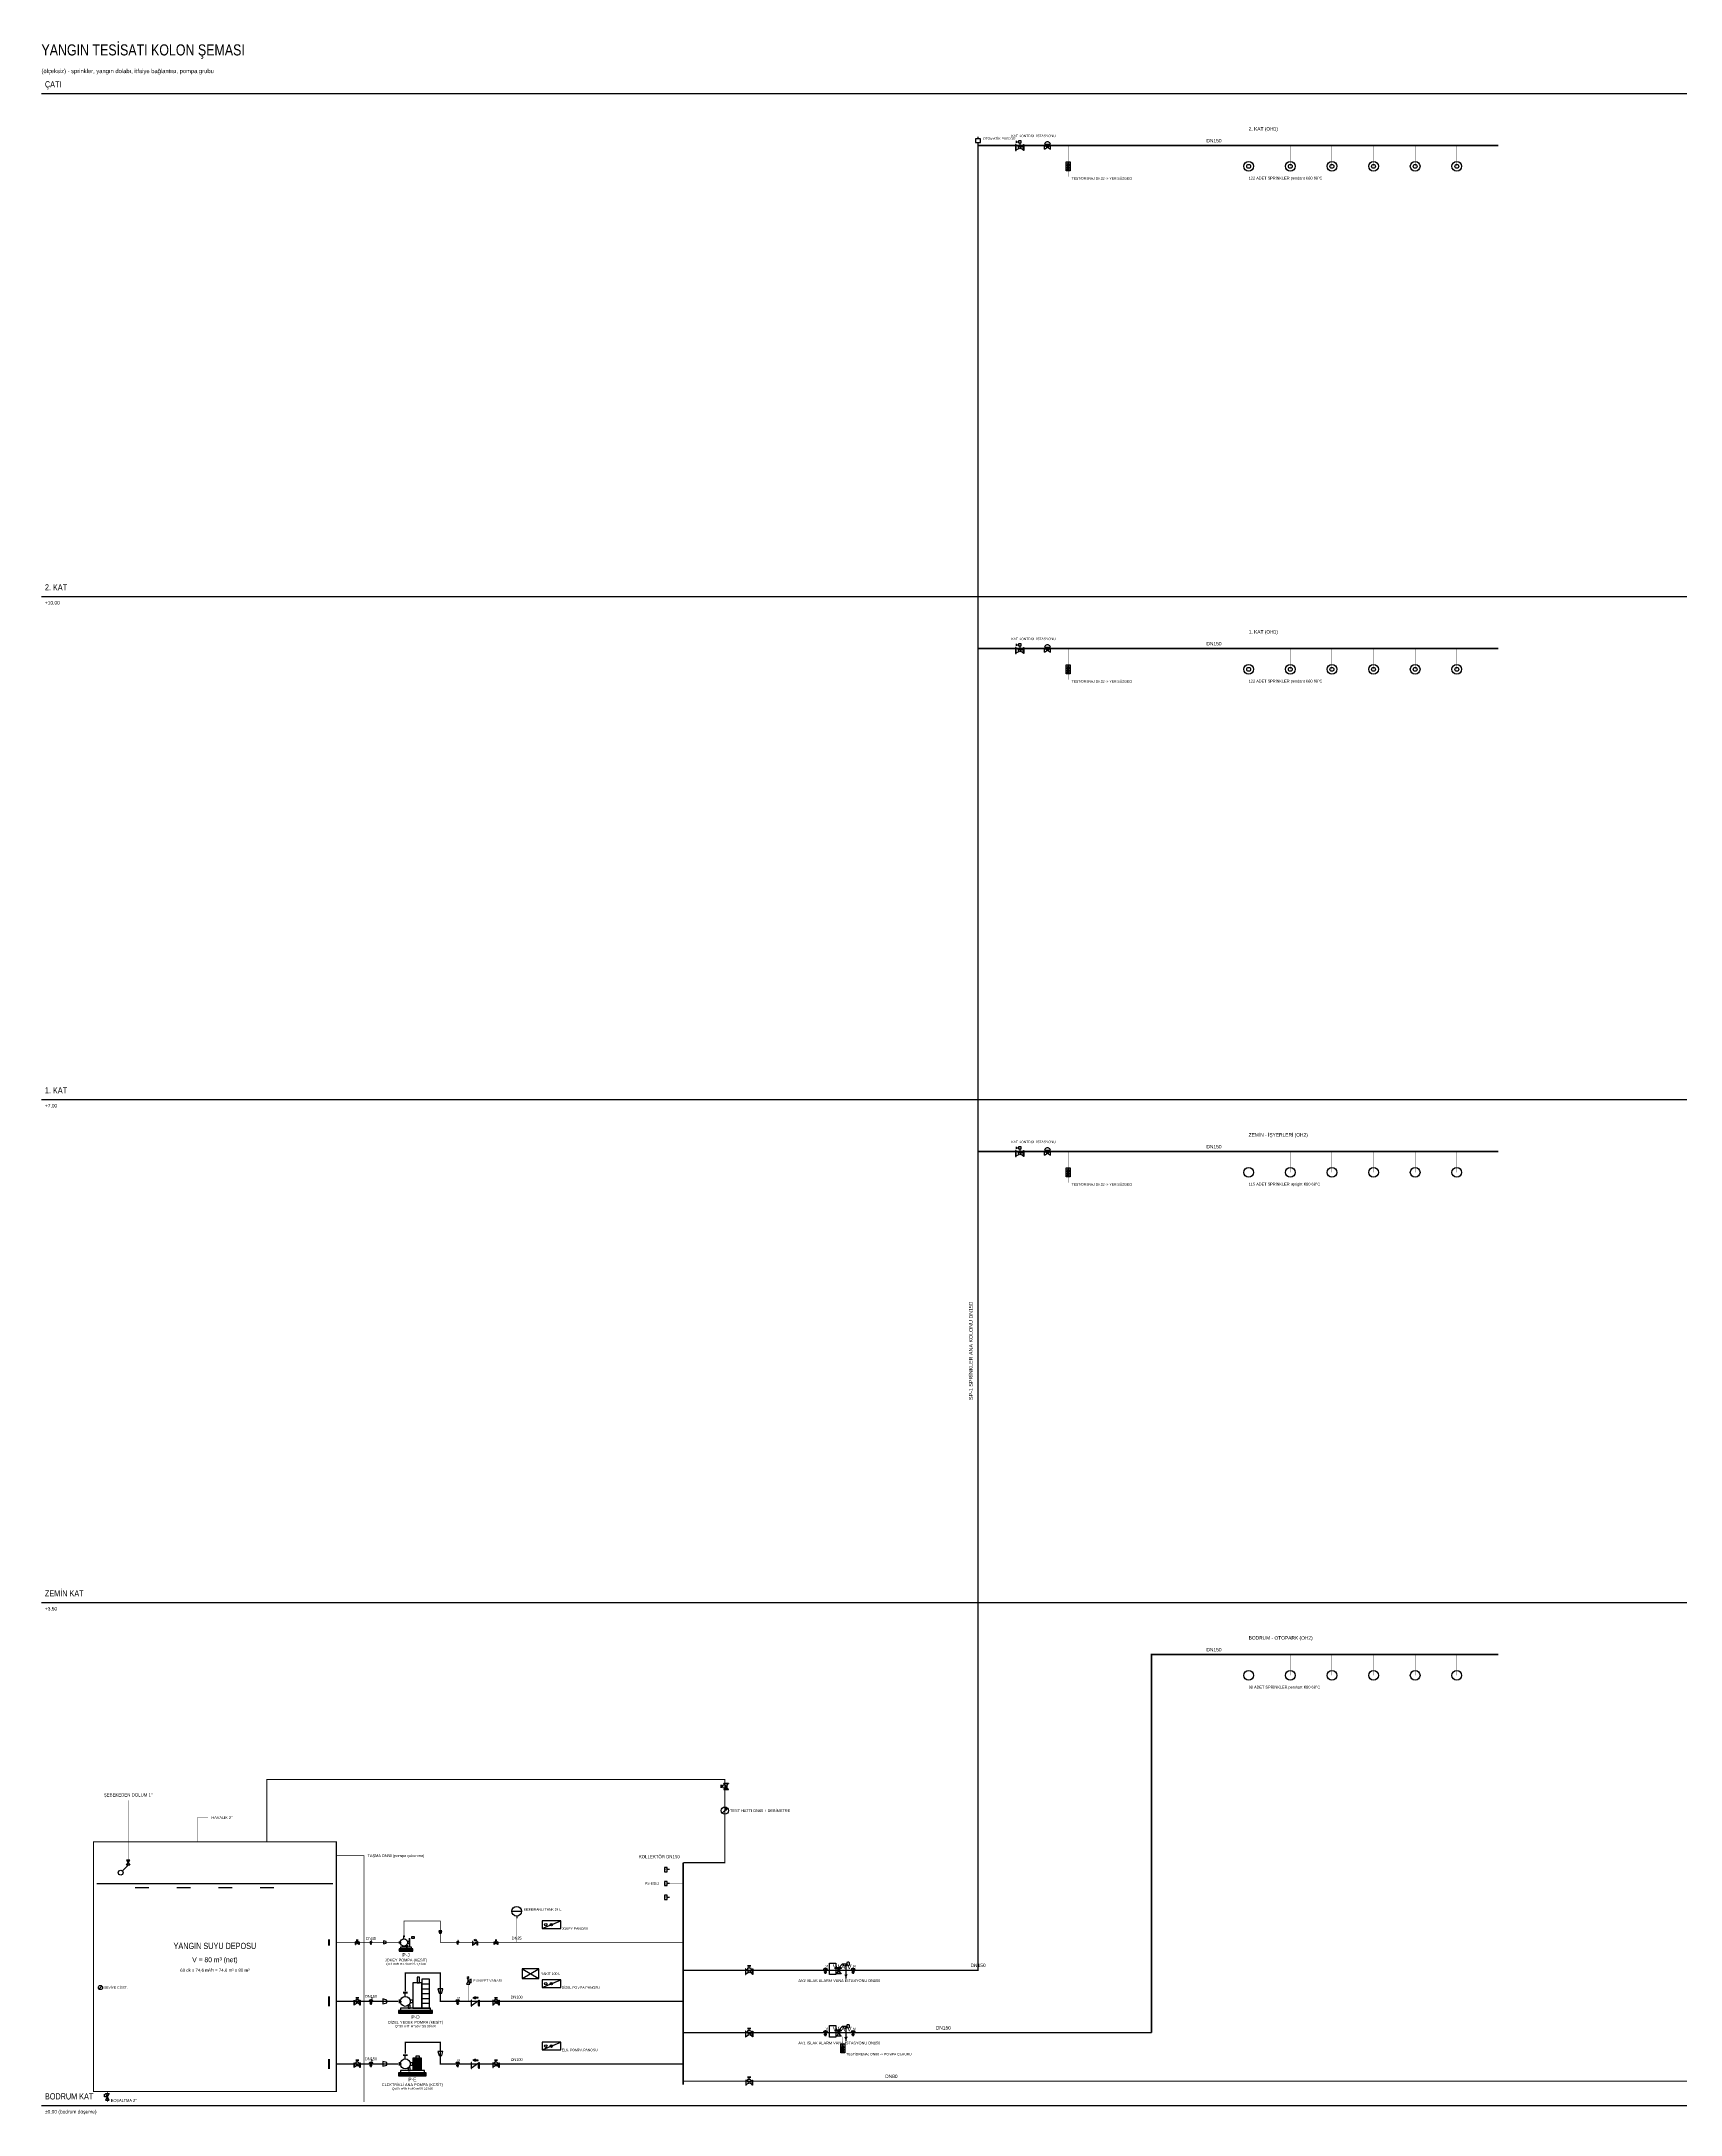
# Model space of a CAD drawing. Header units: centimetres. Extents: x 247996 to 314900, y -468471 to -440326.
# Drawn here: x 256800 to 261525, y -456926 to -450950 of the extents above; entities that cross this region are included whole.
import ezdxf
from ezdxf.enums import TextEntityAlignment as Align

# ---------------------------------------------------------------- set-up
doc = ezdxf.new("R2010")
doc.units = ezdxf.units.CM
for name, color, linetype in [('SCOTT-MTY-SPRINKLER', 15, 'Continuous'), ('SCOTT-MTY-SPRINKLER-BORU', 140, 'Continuous'), ('SCOTT-MTY-SPRINKLER-CAP', 141, 'Continuous'), ('SCOTT-MTY-VANA', 1, 'Continuous'), ('SCOTT-MTY-YANGIN-DEPO', 4, 'Continuous'), ('SCOTT-MTY-YANGIN-DOLAP', 1, 'Continuous'), ('SCOTT-MTY-YANGIN-DOLAP-BORU', 1, 'Continuous'), ('SCOTT-MTY-YANGIN-KOLON', 6, 'Continuous'), ('SCOTT-MTY-YANGIN-POMPA', 30, 'Continuous'), ('SCOTT-MTY-YANGIN-SEMA', 7, 'Continuous'), ('SCOTT-MTY-YANGIN-VANA', 1, 'Continuous')]:
    doc.layers.add(name, color=color, linetype=linetype)
doc.styles.add('ROTAS', font='arial.ttf')

# ---------------------------------------------------------------- blocks, each defined once
blk = doc.blocks.new('Y-SAMANDIRA')
blk.add_line((6, 0), (20, -14))
blk.add_lwpolyline([(-6, -4), (6, 4), (6, -4), (-6, 4)], close=True)
blk.add_circle((24, -18), 6)
blk = doc.blocks.new('MTY-KURESEL VANA')
at = {"layer": 'SCOTT-MTY-VANA'}
for p, q in [((0, 0), (0, 8)), ((0, 8), (8, 8))]:
    blk.add_line(p, q, dxfattribs=at)
blk.add_lwpolyline([(-10, 5), (-10, -5), (10, 5), (10, -5), (-10, 5)], dxfattribs=at)
blk.add_attdef('CAP', (-1.1, -2.7), '', height=2.5, dxfattribs=at)
blk = doc.blocks.new('Y-CAM')
blk.add_line((-3, -3), (3, 3))
blk.add_circle((0, 0), 5)
blk = doc.blocks.new('Y-VORTEX')
for p, q in [((-14, 2), (14, 2)), ((-14, 0), (14, 0))]:
    blk.add_line(p, q)
blk = doc.blocks.new('ASL-OSY')
for p, q in [((-4, -5), (-17, 4)), ((-17, -20), (-17, 4)), ((-7, 12), (-11, 0)), ((-7, 12), (7, 12)), ((5, -4), (17, 4)), ((7, 12), (12, 1)), ((17, -20), (17, 4)), ((-17, -20), (-4, -11)), ((17, -20), (5, -11))]:
    blk.add_line(p, q)
for points in [[(-18, 7), (-20, 7), (-20, -23), (-18, -23), (-18, 7)], [(0, 23), (10, 23), (-9, 23), (0, 23)], [(0, 12), (0, 23)], [(18, 7), (20, 7), (20, -23), (18, -23), (18, 7)]]:
    blk.add_lwpolyline(points)
blk.add_circle((0, -8), 5.68)
blk = doc.blocks.new('ASL-MANO')
for p, q in [((-9, 5), (-7, 5)), ((-8, 10), (-6, 9)), ((-8, 1), (-6, 2)), ((-4, 13), (-3, 11)), ((0, 12), (0, 14)), ((0, 6), (7, 9)), ((1, 4), (7, 9)), ((4, 11), (4, 13)), ((6, 9), (8, 10)), ((6, 2), (8, 1)), ((7, 5), (9, 5)), ((-7, -11), (-6, -10)), ((-7, -15), (-7, -11)), ((-7, -15), (-6, -16)), ((-6, -10), (6, -10)), ((-6, -16), (6, -16)), ((-6, -16), (6, -16)), ((-5, -21), (5, -21)), ((-4, -15), (-4, -11)), ((-4, -16), (4, -16)), ((-4, -21), (-4, -16)), ((-3, -10), (-3, -6)), ((3, -10), (3, -6)), ((4, -15), (4, -11)), ((4, -21), (4, -16)), ((6, -10), (7, -11)), ((6, -16), (7, -15)), ((7, -15), (7, -11))]:
    blk.add_line(p, q)
for points in [[(0, 6), (-1, 6), (-1, 6), (-1, 6), (-1, 6), (-1, 6), (-1, 5), (-1, 5), (-1, 5), (-1, 5), (-1, 4), (-1, 4), (0, 4), (0, 4), (0, 4), (0, 4), (1, 4), (1, 4)], [(-4, -11), (-5, -10), (-5, -10), (-5, -10), (-6, -10), (-6, -10)], [(-6, -16), (-6, -16), (-5, -16), (-5, -16), (-5, -15), (-4, -15)], [(4, -11), (2, -10), (0, -10), (-2, -10), (-4, -11)], [(-4, -15), (-2, -16), (0, -16), (2, -16), (4, -15)], [(6, -10), (6, -10), (5, -10), (5, -10), (5, -10), (4, -11)], [(4, -15), (5, -15), (5, -16), (5, -16), (6, -16), (6, -16)]]:
    blk.add_lwpolyline(points)
for radius in [11.5, 9.67, 0.534]:
    blk.add_circle((0, 5), radius)
at = {"style": 'ROTAS'}
blk.add_text('M', height=15.6, dxfattribs=at).set_placement((-1, 21))
blk = doc.blocks.new('Y-RED')
blk.add_lwpolyline([(-6, -7), (6, -4), (6, 4), (-6, 7)], close=True)
blk = doc.blocks.new('ASL-CEK')
for p, q in [((-17, -20), (-17, 5)), ((17, -20), (17, 5))]:
    blk.add_line(p, q)
for points in [[(-18, 7), (-20, 7), (-20, -23), (-18, -23), (-18, 7)], [(-17, -20), (17, 5)], [(-11, 18), (2, 13), (0, 17), (15, 17), (15, 19), (0, 19), (2, 23), (-11, 18)], [(18, 7), (20, 7), (20, -23), (18, -23), (18, 7)]]:
    blk.add_lwpolyline(points)
blk = doc.blocks.new('Y-EMNIYET')
blk.add_line((0, 9), (0, 16))
for points in [[(-5, 0), (5, 0), (0, 9)], [(0, 9), (9, 4), (9, 14)]]:
    blk.add_lwpolyline(points, close=True)
blk.add_lwpolyline([(-3, 16), (3, 18), (-3, 20), (3, 22)])
blk = doc.blocks.new('Y-MTANK')
for p, q in [((-14, 0), (14, 0)), ((0, -14), (0, -20))]:
    blk.add_line(p, q)
blk.add_circle((0, 0), 14)
blk = doc.blocks.new('Y-PS')
blk.add_line((0, 0), (0, 6))
blk.add_lwpolyline([(-6, 6), (6, 6), (6, 14), (-6, 14)], close=True)
at = {"style": 'ROTAS'}
blk.add_text('PS', height=4, dxfattribs=at).set_placement((0, 10), align=Align.MIDDLE_CENTER)
blk = doc.blocks.new('Y-PANO')
blk.add_lwpolyline([(-30, 0), (30, 0), (30, 25), (-30, 25)], close=True)
blk.add_lwpolyline([(-30, 0), (30, 25)])
for centre in [(-18, 12.5), (0, 12.5)]:
    blk.add_circle(centre, 4)
blk = doc.blocks.new('Y-YAKIT')
for p, q in [((-30, -18), (30, 18)), ((-30, 18), (30, -18))]:
    blk.add_line(p, q)
blk.add_lwpolyline([(-30, -18), (30, -18), (30, 18), (-30, 18)], close=True)
blk = doc.blocks.new('Y-DEBI')
blk.add_line((-5, -5), (5, 5))
blk.add_lwpolyline([(5, 5), (1, 4), (4, 1)], close=True)
blk.add_circle((0, 0), 8)
blk = doc.blocks.new('ASL-WAV')
for p, q in [((-15, 13), (-6, 0)), ((-15, 13), (9, 13)), ((-3, 16), (22, 44)), ((0, 0), (9, 13)), ((22, 44), (45, 44)), ((45, 44), (45, -36)), ((45, 44), (53, 44)), ((-15, -21), (-7, -9)), ((-15, -21), (9, -21)), ((0, -9), (9, -21)), ((38, -29), (45, -44)), ((52, -29), (45, -44)), ((45, -44), (45, -57))]:
    blk.add_line(p, q)
for points in [[(-67, 49), (-24, 49), (-24, -30), (-67, -30), (-67, 49)], [(12, 14), (12, 16), (-18, 16), (-18, 14), (12, 14)], [(57, 57), (63, 57), (67, 53), (67, 35), (63, 31), (57, 31), (53, 35), (53, 53), (57, 57)], [(12, -22), (12, -24), (-18, -24), (-18, -22), (12, -22)]]:
    blk.add_lwpolyline(points)
for centre, radius in [((-3, -4), 5.68), ((37, 36), 8)]:
    blk.add_circle(centre, radius)
at = {"style": 'ROTAS'}
blk.add_text('W.A.V.', height=32, dxfattribs=at).set_placement((-43, 8))
blk = doc.blocks.new('ASL-TEST')
for p, q in [((-34, 5), (-32, 10)), ((-29, 10), (-26, 5)), ((-27, 0), (-21, 0)), ((-21, 10), (-7, -10)), ((-21, -10), (-7, 10)), ((-21, 10), (-7, -10)), ((-21, -10), (-7, 10)), ((-7, 0), (-6, 0)), ((-6, 8), (3, 4)), ((-6, -8), (-6, 8)), ((5, -6), (18, 6)), ((5, 6), (18, -6)), ((19, 4), (28, 8)), ((28, -8), (28, 8)), ((-34, -5), (-32, -10)), ((-29, -10), (-26, -5)), ((-6, -8), (3, -4)), ((19, -4), (28, -8))]:
    blk.add_line(p, q)
for points in [[(-44, -19), (-44, 19), (44, 19), (44, -19), (-44, -19)], [(-34, -5), (-34, 5)], [(-27, -2), (-27, 2), (-33, 2), (-33, -2), (-27, -2)], [(-32, 10), (-29, 10)], [(-26, -5), (-26, 5)], [(-21, -10), (-21, 10), (-7, 10), (-7, -10), (-21, -10)], [(-32, -10), (-29, -10)]]:
    blk.add_lwpolyline(points)
blk.add_circle((11, 0), 8.88)
blk = doc.blocks.new('ASL-SPR-UP')
blk.add_circle((0, 0), 12.5)
blk = doc.blocks.new('Y-PURJOR')
for p, q in [((0, 14), (0, 18)), ((0, 0), (0, 6))]:
    blk.add_line(p, q)
blk.add_lwpolyline([(-5, 6), (5, 6), (5, 14), (-5, 14)], close=True)
blk = doc.blocks.new('ASL-IZL-KELEBEK')
for p, q in [((-4, -7), (-17, 2)), ((-17, -22), (-17, 2)), ((-15, 13), (-15, 23)), ((-15, 13), (-15, 23)), ((-15, 13), (-15, 23)), ((-15, 13), (-15, 23)), ((-15, 18), (-5, 18)), ((-15, 18), (-5, 18)), ((-15, 18), (-5, 18)), ((-15, 18), (-5, 18)), ((0, 11), (0, -10)), ((5, -7), (17, 2)), ((17, -22), (17, 2)), ((-17, -22), (-4, -14)), ((17, -22), (5, -14))]:
    blk.add_line(p, q)
for points in [[(-18, 5), (-20, 5), (-20, -25), (-18, -25), (-18, 5)], [(5, 25), (5, 11), (-5, 11), (-5, 25), (5, 25)], [(5, 25), (5, 11), (-5, 11), (-5, 25), (5, 25)], [(5, 25), (5, 11), (-5, 11), (-5, 25), (5, 25)], [(5, 25), (5, 11), (-5, 11), (-5, 25), (5, 25)], [(18, 5), (20, 5), (20, -25), (18, -25), (18, 5)]]:
    blk.add_lwpolyline(points)
blk.add_circle((0, -10), 5.68)
blk = doc.blocks.new('ASL-FS')
for p, q in [((-16, 8), (16, 8)), ((-16, -20), (-16, 2)), ((-16, 2), (16, -20)), ((-16, -20), (16, 2)), ((0, -9), (0, 8)), ((16, -20), (16, 2))]:
    blk.add_line(p, q)
blk.add_lwpolyline([(16, 8), (15, 11), (13, 14), (10, 17), (7, 18), (4, 20), (0, 20), (-4, 20), (-7, 18), (-10, 17), (-13, 14), (-15, 11), (-16, 8)])
blk = doc.blocks.new('ASL-SPR-PE')
for radius in [12.5, 5]:
    blk.add_circle((0, 0), radius)

msp = doc.modelspace()

# ---------------------------------------------------------------- linework, layer by layer
at = {"layer": 'SCOTT-MTY-SPRINKLER-BORU'}
for points, const_width in [([(258650, -456510), (259500, -456510), (259500, -451250)], 4), ([(259500, -451250), (261000, -451250)], 4), ([(259760, -451250), (259760, -451340)], 1), ([(260280, -451250), (260280, -451310)], 0.8), ([(260400, -451250), (260400, -451310)], 0.8), ([(260520, -451250), (260520, -451310)], 0.8), ([(260640, -451250), (260640, -451310)], 0.8), ([(260760, -451250), (260760, -451310)], 0.8), ([(260880, -451250), (260880, -451310)], 0.8), ([(259500, -452700), (261000, -452700)], 4), ([(259760, -452700), (259760, -452790)], 1), ([(260280, -452700), (260280, -452760)], 0.8), ([(260400, -452700), (260400, -452760)], 0.8), ([(260520, -452700), (260520, -452760)], 0.8), ([(260640, -452700), (260640, -452760)], 0.8), ([(260760, -452700), (260760, -452760)], 0.8), ([(260880, -452700), (260880, -452760)], 0.8), ([(259500, -454150), (261000, -454150)], 4), ([(259760, -454150), (259760, -454240)], 1), ([(260280, -454150), (260280, -454210)], 0.8), ([(260400, -454150), (260400, -454210)], 0.8), ([(260520, -454150), (260520, -454210)], 0.8), ([(260640, -454150), (260640, -454210)], 0.8), ([(260760, -454150), (260760, -454210)], 0.8), ([(260880, -454150), (260880, -454210)], 0.8), ([(260000, -456690), (260000, -455600), (261000, -455600)], 4), ([(260280, -455600), (260280, -455660)], 0.8), ([(260400, -455600), (260400, -455660)], 0.8), ([(260520, -455600), (260520, -455660)], 0.8), ([(260640, -455600), (260640, -455660)], 0.8), ([(260760, -455600), (260760, -455660)], 0.8), ([(260880, -455600), (260880, -455660)], 0.8), ([(258650, -456690), (260000, -456690)], 4), ([(259110, -456702), (259110, -456750)], 1)]:
    msp.add_lwpolyline(points, dxfattribs=dict(at, const_width=const_width))
at = {"layer": 'SCOTT-MTY-YANGIN-DEPO'}
for p, q in [((256960, -456260), (257640, -456260)), ((257070, -456272), (257110, -456272)), ((257190, -456272), (257230, -456272)), ((257310, -456272), (257350, -456272)), ((257430, -456272), (257470, -456272))]:
    msp.add_line(p, q, dxfattribs=at)
for points, const_width in [([(257050, -456020), (257050, -456200)], 1.5), ([(257250, -456140), (257250, -456070), (257280, -456070)], 1.5), ([(257650, -456180), (257730, -456180), (257730, -456890)], 2), ([(256990, -456860), (256990, -456890)], 1.5)]:
    msp.add_lwpolyline(points, dxfattribs=dict(at, const_width=const_width))
at = {"layer": 'SCOTT-MTY-YANGIN-DEPO', "const_width": 3}
msp.add_lwpolyline([(256950, -456860), (257650, -456860), (257650, -456140), (256950, -456140)], close=True, dxfattribs=at)
at = {"layer": 'SCOTT-MTY-YANGIN-DOLAP-BORU', "const_width": 3}
msp.add_lwpolyline([(258650, -456830), (263400, -456830)], dxfattribs=at)
at = {"layer": 'SCOTT-MTY-YANGIN-POMPA'}
for p, q in [((257831, -456452), (257834.2, -456448.8)), ((257831.4, -456454.8), (257837.4, -456448.8)), ((257832.6, -456432.8), (257832.6, -456427.2)), ((257833, -456430), (257837, -456430)), ((257833.4, -456432.8), (257833.4, -456427.2)), ((257834.6, -456454.8), (257840.6, -456448.8)), ((257837.8, -456454.8), (257843.8, -456448.8)), ((257841, -456454.8), (257847, -456448.8)), ((257847.3, -456411.6), (257842.7, -456411.6)), ((257847.3, -456412.4), (257842.7, -456412.4)), ((257844.2, -456454.8), (257850.2, -456448.8)), ((257845, -456419.6), (257845, -456412)), ((257847.4, -456454.8), (257853.4, -456448.8)), ((257850.6, -456454.8), (257856.6, -456448.8)), ((257853.8, -456454.8), (257859.8, -456448.8)), ((257857, -456454.8), (257863, -456448.8)), ((257860.2, -456454.8), (257866.2, -456448.8)), ((257860.6, -456442), (257860.6, -456418)), ((257860.7, -456442), (257860.7, -456418)), ((257860.8, -456442), (257860.8, -456418)), ((257860.8, -456442), (257860.8, -456418)), ((257860.9, -456442), (257860.9, -456418)), ((257860.9, -456442), (257860.9, -456418)), ((257861, -456442), (257861, -456418)), ((257863.4, -456454.8), (257869.4, -456448.8)), ((257866.6, -456454.8), (257871, -456450.4)), ((257869.8, -456454.8), (257871, -456453.6)), ((257896.9, -456549.4), (257918.9, -456549.4)), ((257896.9, -456563.3), (257918.9, -456563.3)), ((257829.5, -456630.2), (257833.9, -456625.8)), ((257830, -456634.1), (257838.3, -456625.8)), ((257831.7, -456605.1), (257831.7, -456594.9)), ((257832.2, -456600), (257837.8, -456600)), ((257832.8, -456605.1), (257832.8, -456594.9)), ((257834.5, -456634.1), (257842.7, -456625.8)), ((257838.9, -456634.1), (257847.1, -456625.8)), ((257854.8, -456574.7), (257842.7, -456574.7)), ((257854.8, -456575.8), (257842.7, -456575.8)), ((257843.2, -456634.1), (257851.5, -456625.8)), ((257847.6, -456634.1), (257855.9, -456625.8)), ((257848.8, -456585.7), (257848.8, -456575.2)), ((257852, -456634.1), (257860.3, -456625.8)), ((257856.5, -456634.1), (257864.7, -456625.8)), ((257860.9, -456634.1), (257869.1, -456625.8)), ((257865.2, -456634.1), (257873.5, -456625.8)), ((257869.6, -456634.1), (257877.9, -456625.8)), ((257874, -456634.1), (257882.3, -456625.8)), ((257878.5, -456634.1), (257886.7, -456625.8)), ((257882.9, -456634.1), (257891.1, -456625.8)), ((257887.2, -456634.1), (257895.5, -456625.8)), ((257891.6, -456634.1), (257899.9, -456625.8)), ((257896, -456634.1), (257904.3, -456625.8)), ((257896.9, -456577.3), (257918.9, -456577.3)), ((257896.9, -456591.3), (257918.9, -456591.3)), ((257896.9, -456605.3), (257918.9, -456605.3)), ((257900.5, -456634.1), (257908.7, -456625.8)), ((257904.9, -456634.1), (257913.1, -456625.8)), ((257909.2, -456634.1), (257917.5, -456625.8)), ((257913.6, -456634.1), (257921.9, -456625.8)), ((257918, -456634.1), (257926.3, -456625.8)), ((257922.5, -456634.1), (257927.2, -456629.4)), ((257926.9, -456634.1), (257927.2, -456633.8)), ((257829.5, -456810.2), (257833.9, -456805.8)), ((257830, -456814.1), (257838.3, -456805.8)), ((257831.7, -456785.1), (257831.7, -456774.9)), ((257832.2, -456780), (257837.8, -456780)), ((257832.8, -456785.1), (257832.8, -456774.9)), ((257834.5, -456814.1), (257842.7, -456805.8)), ((257838.9, -456814.1), (257847.1, -456805.8)), ((257854.8, -456754.7), (257842.7, -456754.7)), ((257854.8, -456755.8), (257842.7, -456755.8)), ((257843.2, -456814.1), (257851.5, -456805.8)), ((257847.6, -456814.1), (257855.9, -456805.8)), ((257848.8, -456765.7), (257848.8, -456755.2)), ((257852, -456814.1), (257860.3, -456805.8)), ((257856.5, -456814.1), (257864.7, -456805.8)), ((257860.9, -456814.1), (257869.1, -456805.8)), ((257865.2, -456814.1), (257873.5, -456805.8)), ((257869.6, -456814.1), (257877.9, -456805.8)), ((257873.4, -456796.5), (257873.4, -456763.5)), ((257874, -456814.1), (257882.3, -456805.8)), ((257876.5, -456796.5), (257876.5, -456763.5)), ((257878.5, -456814.1), (257886.7, -456805.8)), ((257879.7, -456796.5), (257879.7, -456763.5)), ((257882.9, -456796.5), (257882.9, -456763.5)), ((257882.9, -456814.1), (257891.1, -456805.8)), ((257886, -456796.5), (257886, -456763.5)), ((257887.2, -456814.1), (257895.5, -456805.8)), ((257889.2, -456796.5), (257889.2, -456763.5)), ((257891.6, -456814.1), (257899.9, -456805.8)), ((257892.3, -456796.5), (257892.3, -456763.5)), ((257896, -456814.1), (257904.3, -456805.8)), ((257900.5, -456814.1), (257908.7, -456805.8)), ((257904.9, -456814.1), (257909.2, -456809.7))]:
    msp.add_line(p, q, dxfattribs=at)
for points, const_width in [([(258650, -456200), (258770, -456200), (258770, -455960), (257450, -455960), (257450, -456140)], 3), ([(258650, -456840), (258650, -456200)], 5), ([(258650, -456220), (258610, -456220)], 0.5), ([(258650, -456260), (258610, -456260)], 0.5), ([(258650, -456300), (258610, -456300)], 0.5), ([(257845, -456408.8), (257845, -456368), (257950, -456368), (257950, -456430), (258650, -456430)], 2), ([(258170, -456360), (258170, -456430)], 1), ([(257650, -456430), (257830, -456430)], 2), ([(257848.8, -456570.8), (257848.8, -456518), (257950, -456518), (257950, -456600), (258650, -456600)], 4), ([(258030, -456600), (258030, -456550)], 1.5), ([(257650, -456600), (257829.2, -456600)], 4), ([(257848.8, -456750.8), (257848.8, -456718), (257950, -456718), (257950, -456780), (258650, -456780)], 4), ([(257650, -456780), (257829.2, -456780)], 4)]:
    msp.add_lwpolyline(points, dxfattribs=dict(at, const_width=const_width))
for points in [[(257831, -456454.8), (257871, -456454.8), (257871, -456448.8), (257831, -456448.8)], [(257835, -456448.8), (257867, -456448.8), (257867, -456444), (257835, -456444)], [(257851, -456444), (257855, -456444), (257855, -456438), (257851, -456438)], [(257855.4, -456432.4), (257860.6, -456432.4), (257860.6, -456427.6), (257855.4, -456427.6)], [(257860.6, -456442), (257861, -456442), (257861, -456418), (257860.6, -456418)], [(257867, -456418), (257875, -456418), (257875, -456414), (257867, -456414)], [(257870.2, -456619.2), (257896.9, -456619.2), (257896.9, -456546.4), (257870.2, -456546.4)], [(257882.7, -456546.4), (257889.3, -456546.4), (257889.3, -456529.9), (257882.7, -456529.9)], [(257896.9, -456619.2), (257918.9, -456619.2), (257918.9, -456535.4), (257896.9, -456535.4)], [(257829.5, -456634.1), (257927.2, -456634.1), (257927.2, -456625.8), (257829.5, -456625.8)], [(257835, -456625.8), (257921.7, -456625.8), (257921.7, -456619.2), (257835, -456619.2)], [(257857, -456619.2), (257862.5, -456619.2), (257862.5, -456611), (257857, -456611)], [(257863, -456603.3), (257870.2, -456603.3), (257870.2, -456596.7), (257863, -456596.7)], [(257829.5, -456814.1), (257909.2, -456814.1), (257909.2, -456805.8), (257829.5, -456805.8)], [(257835, -456805.8), (257903.8, -456805.8), (257903.8, -456799.2), (257835, -456799.2)], [(257857, -456799.2), (257862.5, -456799.2), (257862.5, -456791), (257857, -456791)], [(257863, -456783.3), (257870.2, -456783.3), (257870.2, -456776.7), (257863, -456776.7)], [(257870.2, -456796.5), (257895.5, -456796.5), (257895.5, -456763.5), (257870.2, -456763.5)], [(257879, -456763.5), (257890, -456763.5), (257890, -456758), (257879, -456758)]]:
    msp.add_lwpolyline(points, close=True, dxfattribs=at)
for centre, radius in [((257845, -456430), 10.4), ((257848.8, -456600), 14.3), ((257848.8, -456780), 14.3)]:
    msp.add_circle(centre, radius, dxfattribs=at)
at = {"layer": 'SCOTT-MTY-YANGIN-SEMA'}
for points in [[(256800, -451100), (263900, -451100)], [(256800, -452550), (263900, -452550)], [(256800, -454000), (263900, -454000)], [(256800, -455450), (263900, -455450)], [(256800, -456900), (263900, -456900)]]:
    msp.add_lwpolyline(points, dxfattribs=at)

# ---------------------------------------------------------------- block references
at = {"layer": 'SCOTT-MTY-SPRINKLER', "xscale": 1.1199999999999999, "yscale": 1.1199999999999999}
for name, p in [('ASL-SPR-PE', (260280, -451310)), ('ASL-SPR-PE', (260400, -451310)), ('ASL-SPR-PE', (260520, -451310)), ('ASL-SPR-PE', (260640, -451310)), ('ASL-SPR-PE', (260760, -451310)), ('ASL-SPR-PE', (260880, -451310)), ('ASL-SPR-PE', (260280, -452760)), ('ASL-SPR-PE', (260400, -452760)), ('ASL-SPR-PE', (260520, -452760)), ('ASL-SPR-PE', (260640, -452760)), ('ASL-SPR-PE', (260760, -452760)), ('ASL-SPR-PE', (260880, -452760)), ('ASL-SPR-UP', (260280, -454210)), ('ASL-SPR-UP', (260400, -454210)), ('ASL-SPR-UP', (260520, -454210)), ('ASL-SPR-UP', (260640, -454210)), ('ASL-SPR-UP', (260760, -454210)), ('ASL-SPR-UP', (260880, -454210)), ('ASL-SPR-UP', (260280, -455660)), ('ASL-SPR-UP', (260400, -455660)), ('ASL-SPR-UP', (260520, -455660)), ('ASL-SPR-UP', (260640, -455660)), ('ASL-SPR-UP', (260760, -455660)), ('ASL-SPR-UP', (260880, -455660))]:
    msp.add_blockref(name, p, dxfattribs=at)
at = {"layer": 'SCOTT-MTY-YANGIN-DEPO', "xscale": 1.2, "yscale": 1.2, "rotation": -90}
msp.add_blockref('Y-SAMANDIRA', (257050, -456200), dxfattribs=at)
at = {"layer": 'SCOTT-MTY-YANGIN-DEPO', "xscale": 1.2, "yscale": 1.2}
msp.add_blockref('Y-CAM', (256970, -456560), dxfattribs=at)
at = {"layer": 'SCOTT-MTY-YANGIN-POMPA'}
for name, p, xscale, yscale in [('Y-DEBI', (258770, -456050), 1.3, 1.3), ('Y-PANO', (258270, -456390), 0.9, 0.9), ('Y-YAKIT', (258210, -456520), 0.8, 0.8), ('Y-PANO', (258270, -456560), 0.9, 0.9), ('Y-PANO', (258270, -456740), 0.9, 0.9)]:
    msp.add_blockref(name, p, dxfattribs=dict(at, xscale=xscale, yscale=yscale))
msp.add_blockref('Y-MTANK', (258170, -456340), dxfattribs=at)
at = {"layer": 'SCOTT-MTY-YANGIN-POMPA', "xscale": 0.6, "yscale": 0.6, "rotation": 90}
msp.add_blockref('Y-VORTEX', (257630, -456430), dxfattribs=at)
at = {"layer": 'SCOTT-MTY-YANGIN-POMPA', "rotation": 90}
for p in [(257630, -456600), (257630, -456780)]:
    msp.add_blockref('Y-VORTEX', p, dxfattribs=at)
at = {"layer": 'SCOTT-MTY-YANGIN-VANA'}
for name, p, xscale, yscale in [('Y-PURJOR', (259500, -451250), 1.4, 1.4), ('ASL-IZL-KELEBEK', (259620, -451250), 0.5850000000000001, 0.5850000000000001), ('ASL-FS', (259700, -451250), 0.52, 0.52), ('ASL-IZL-KELEBEK', (259620, -452700), 0.5850000000000001, 0.5850000000000001), ('ASL-FS', (259700, -452700), 0.52, 0.52), ('ASL-IZL-KELEBEK', (259620, -454150), 0.5850000000000001, 0.5850000000000001), ('ASL-FS', (259700, -454150), 0.52, 0.52), ('ASL-OSY', (257710, -456430), 0.27, 0.27), ('ASL-MANO', (257750, -456430), 0.21600000000000003, 0.21600000000000003), ('Y-RED', (257790, -456430), 0.6, 0.6), ('ASL-MANO', (258000, -456430), 0.21600000000000003, 0.21600000000000003), ('ASL-CEK', (258050, -456430), 0.35100000000000003, 0.35100000000000003), ('ASL-OSY', (258110, -456430), 0.27, 0.27), ('ASL-OSY', (258840, -456510), 0.54, 0.54), ('ASL-MANO', (259060, -456510), 0.4, 0.4), ('ASL-WAV', (259100, -456510), 0.42, 0.42), ('ASL-MANO', (259140, -456510), 0.4, 0.4), ('ASL-OSY', (257710, -456600), 0.45, 0.45), ('ASL-MANO', (257750, -456600), 0.36000000000000004, 0.36000000000000004), ('ASL-MANO', (258000, -456600), 0.36000000000000004, 0.36000000000000004), ('ASL-CEK', (258050, -456600), 0.5850000000000001, 0.5850000000000001), ('ASL-OSY', (258110, -456600), 0.45, 0.45), ('ASL-OSY', (258840, -456690), 0.54, 0.54), ('ASL-MANO', (259060, -456690), 0.4, 0.4), ('ASL-WAV', (259100, -456690), 0.42, 0.42), ('ASL-MANO', (259140, -456690), 0.4, 0.4), ('ASL-OSY', (257710, -456780), 0.45, 0.45), ('ASL-MANO', (257750, -456780), 0.36000000000000004, 0.36000000000000004), ('ASL-MANO', (258000, -456780), 0.36000000000000004, 0.36000000000000004), ('ASL-CEK', (258050, -456780), 0.5850000000000001, 0.5850000000000001), ('ASL-OSY', (258110, -456780), 0.45, 0.45), ('ASL-OSY', (258840, -456830), 0.49500000000000005, 0.49500000000000005)]:
    msp.add_blockref(name, p, dxfattribs=dict(at, xscale=xscale, yscale=yscale))
for name, p, xscale, yscale, rotation in [('ASL-TEST', (259760, -451310), 0.3, 0.3, 90), ('ASL-TEST', (259760, -452760), 0.3, 0.3, 90), ('ASL-TEST', (259760, -454210), 0.3, 0.3, 90), ('ASL-OSY', (258770, -455980), 0.45, 0.45, 90), ('Y-RED', (257950, -456400), 0.6, 0.6, -90), ('ASL-TEST', (259110, -456735), 0.3, 0.3, 90)]:
    msp.add_blockref(name, p, dxfattribs=dict(at, xscale=xscale, yscale=yscale, rotation=rotation))
for name, p, rotation in [('Y-PS', (258610, -456220), 90), ('Y-PS', (258610, -456260), 90), ('Y-PS', (258610, -456300), 90), ('Y-RED', (257950, -456570), -90), ('Y-RED', (257950, -456750), -90), ('MTY-KURESEL VANA', (256990, -456875), 90)]:
    msp.add_blockref(name, p, dxfattribs=dict(at, rotation=rotation))
for name, p in [('Y-EMNIYET', (258030, -456550)), ('Y-RED', (257790, -456600)), ('Y-RED', (257790, -456780))]:
    msp.add_blockref(name, p, dxfattribs=at)

# ---------------------------------------------------------------- texts
at = {"layer": 'SCOTT-MTY-SPRINKLER-CAP', "style": 'ROTAS', "width": 0.8}
for p in [(260180, -451244), (260180, -452694), (260180, -454144), (260180, -455594), (259500, -456504), (259400, -456684)]:
    msp.add_text('DN150', height=10, dxfattribs=at).set_placement(p, align=Align.BOTTOM_CENTER)
at = {"layer": 'SCOTT-MTY-YANGIN-DEPO', "style": 'ROTAS', "width": 0.8}
msp.add_text('ŞEBEKEDEN DOLUM 1"', height=9, dxfattribs=at).set_placement((257050, -456012), align=Align.BOTTOM_CENTER)
for s, height, p in [('HAVALIK 2"', 8, (257290, -456070)), ('TAŞMA DN80 (pompa çukuruna)', 8, (257740, -456180)), ('SEVİYE GÖST.', 7, (256980, -456560))]:
    msp.add_text(s, height=height, dxfattribs=at).set_placement(p, align=Align.MIDDLE_LEFT)
for s, height, p in [('YANGIN SUYU DEPOSU', 18, (257300, -456440)), ('60 dk x 74,6 m³/h = 74,6 m³ ≤ 80 m³', 9, (257300, -456510)), ('V = 80 m³ (net)', 14, (257300, -456480))]:
    msp.add_text(s, height=height, dxfattribs=at).set_placement(p, align=Align.MIDDLE_CENTER)
msp.add_text('BOŞALTMA 2"', height=8, dxfattribs=at).set_placement((257000, -456892), align=Align.BOTTOM_LEFT)
at = {"layer": 'SCOTT-MTY-YANGIN-DOLAP', "style": 'ROTAS', "width": 0.8}
msp.add_text('DN80', height=10, dxfattribs=at).set_placement((259250, -456824), align=Align.BOTTOM_CENTER)
at = {"layer": 'SCOTT-MTY-YANGIN-KOLON', "style": 'ROTAS', "width": 0.8}
msp.add_text('SP-1 SPRİNKLER ANA KOLONU DN150', height=11, rotation=90, dxfattribs=at).set_placement((259488, -454725), align=Align.BOTTOM_CENTER)
at = {"layer": 'SCOTT-MTY-YANGIN-POMPA', "style": 'ROTAS', "width": 0.8}
for s, height, p in [('TEST HATTI DN80 + DEBİMETRE', 8, (258785, -456050)), ('MEMBRANLI TANK 24 L', 7, (258190, -456335)), ('JOKEY PANOSU', 7, (258300, -456390)), ('EMNİYET VANASI', 7, (258045, -456540)), ('YAKIT 100 L', 7, (258240, -456520)), ('DİZEL POMPA PANOSU', 7, (258300, -456560)), ('ELK. POMPA PANOSU', 7, (258300, -456740))]:
    msp.add_text(s, height=height, dxfattribs=at).set_placement(p, align=Align.MIDDLE_LEFT)
msp.add_text('KOLLEKTÖR DN150', height=9, dxfattribs=at).set_placement((258640, -456190), align=Align.BOTTOM_RIGHT)
msp.add_text('PS-E/D/J', height=7, dxfattribs=at).set_placement((258580, -456260), align=Align.MIDDLE_RIGHT)
for s, p in [('DN40', (257750, -456425)), ('DN25', (258170, -456424)), ('DN150', (257750, -456592)), ('DN100', (258170, -456594)), ('DN150', (257750, -456772)), ('DN100', (258170, -456774))]:
    msp.add_text(s, height=8, dxfattribs=at).set_placement(p, align=Align.BOTTOM_CENTER)
for s, height, p in [('JOKEY POMPA (KESİT)', 8, (257851, -456476.8)), ('Q=3 m³/h H=70 mSS 1,5 kW', 6.5, (257851, -456488.8)), ('P-J', 10, (257851, -456460.8)), ('DİZEL YEDEK POMPA (KESİT)', 8, (257878.3, -456656.1)), ('Q=80 m³/h H=60 mSS 30 kW', 6.5, (257878.3, -456668.1)), ('P-D', 10, (257878.3, -456640.1)), ('ELEKTRİKLİ ANA POMPA (KESİT)', 8, (257869.4, -456836.1)), ('Q=80 m³/h H=60 mSS 22 kW', 6.5, (257869.4, -456848.1)), ('P-E', 10, (257869.4, -456820.1))]:
    msp.add_text(s, height=height, dxfattribs=at).set_placement(p, align=Align.TOP_CENTER)
at = {"layer": 'SCOTT-MTY-YANGIN-SEMA', "style": 'ROTAS', "width": 0.8}
for s, height, p in [('YANGIN TESİSATI KOLON ŞEMASI', 32, (256800, -451000)), ('(ölçeksiz) - sprinkler, yangın dolabı, itfaiye bağlantısı, pompa grubu', 12, (256800, -451045)), ('ÇATI', 18, (256810, -451088)), ('2. KAT (OH1)', 10, (260280, -451210)), ('+10,00', 10, (256810, -452576)), ('2. KAT', 18, (256810, -452538)), ('1. KAT (OH1)', 10, (260280, -452660)), ('1. KAT', 18, (256810, -453988)), ('+7,00', 10, (256810, -454026)), ('ZEMİN - İŞYERLERİ (OH2)', 10, (260280, -454110)), ('ZEMİN KAT', 18, (256810, -455438)), ('+3,50', 10, (256810, -455476)), ('BODRUM - OTOPARK (OH2)', 10, (260280, -455560)), ('BODRUM KAT', 18, (256810, -456888)), ('±0,00 (bodrum döşeme)', 10, (256810, -456926))]:
    msp.add_text(s, height=height, dxfattribs=at).set_placement(p, align=Align.BOTTOM_LEFT)
for s, p in [('122 ADET SPRİNKLER pendant K80 68°C', (260280, -451340)), ('122 ADET SPRİNKLER pendant K80 68°C', (260280, -452790)), ('115 ADET SPRİNKLER upright K80 68°C', (260280, -454240)), ('99 ADET SPRİNKLER pendant K80 68°C', (260280, -455690))]:
    msp.add_text(s, height=8, dxfattribs=at).set_placement(p, align=Align.TOP_LEFT)
at = {"layer": 'SCOTT-MTY-YANGIN-VANA', "style": 'ROTAS', "width": 0.8}
for s, p in [('OTOMATİK PURJÖR', (259514, -451230)), ('TEST/DRENAJ DN32 -> YER SÜZGECİ', (259770, -451345)), ('TEST/DRENAJ DN32 -> YER SÜZGECİ', (259770, -452795)), ('TEST/DRENAJ DN32 -> YER SÜZGECİ', (259770, -454245)), ('TEST/DRENAJ DN50 -> POMPA ÇUKURU', (259120, -456752))]:
    msp.add_text(s, height=7, dxfattribs=at).set_placement(p, align=Align.MIDDLE_LEFT)
for p in [(259660, -451228), (259660, -452678), (259660, -454128)]:
    msp.add_text('KAT KONTROL İSTASYONU', height=7, dxfattribs=at).set_placement(p, align=Align.BOTTOM_CENTER)
for s, p in [('AV2 ISLAK ALARM VANA İSTASYONU DN150', (259100, -456536)), ('AV1 ISLAK ALARM VANA İSTASYONU DN150', (259100, -456716))]:
    msp.add_text(s, height=8, dxfattribs=at).set_placement(p, align=Align.TOP_CENTER)

doc.saveas('drawing.dxf')
